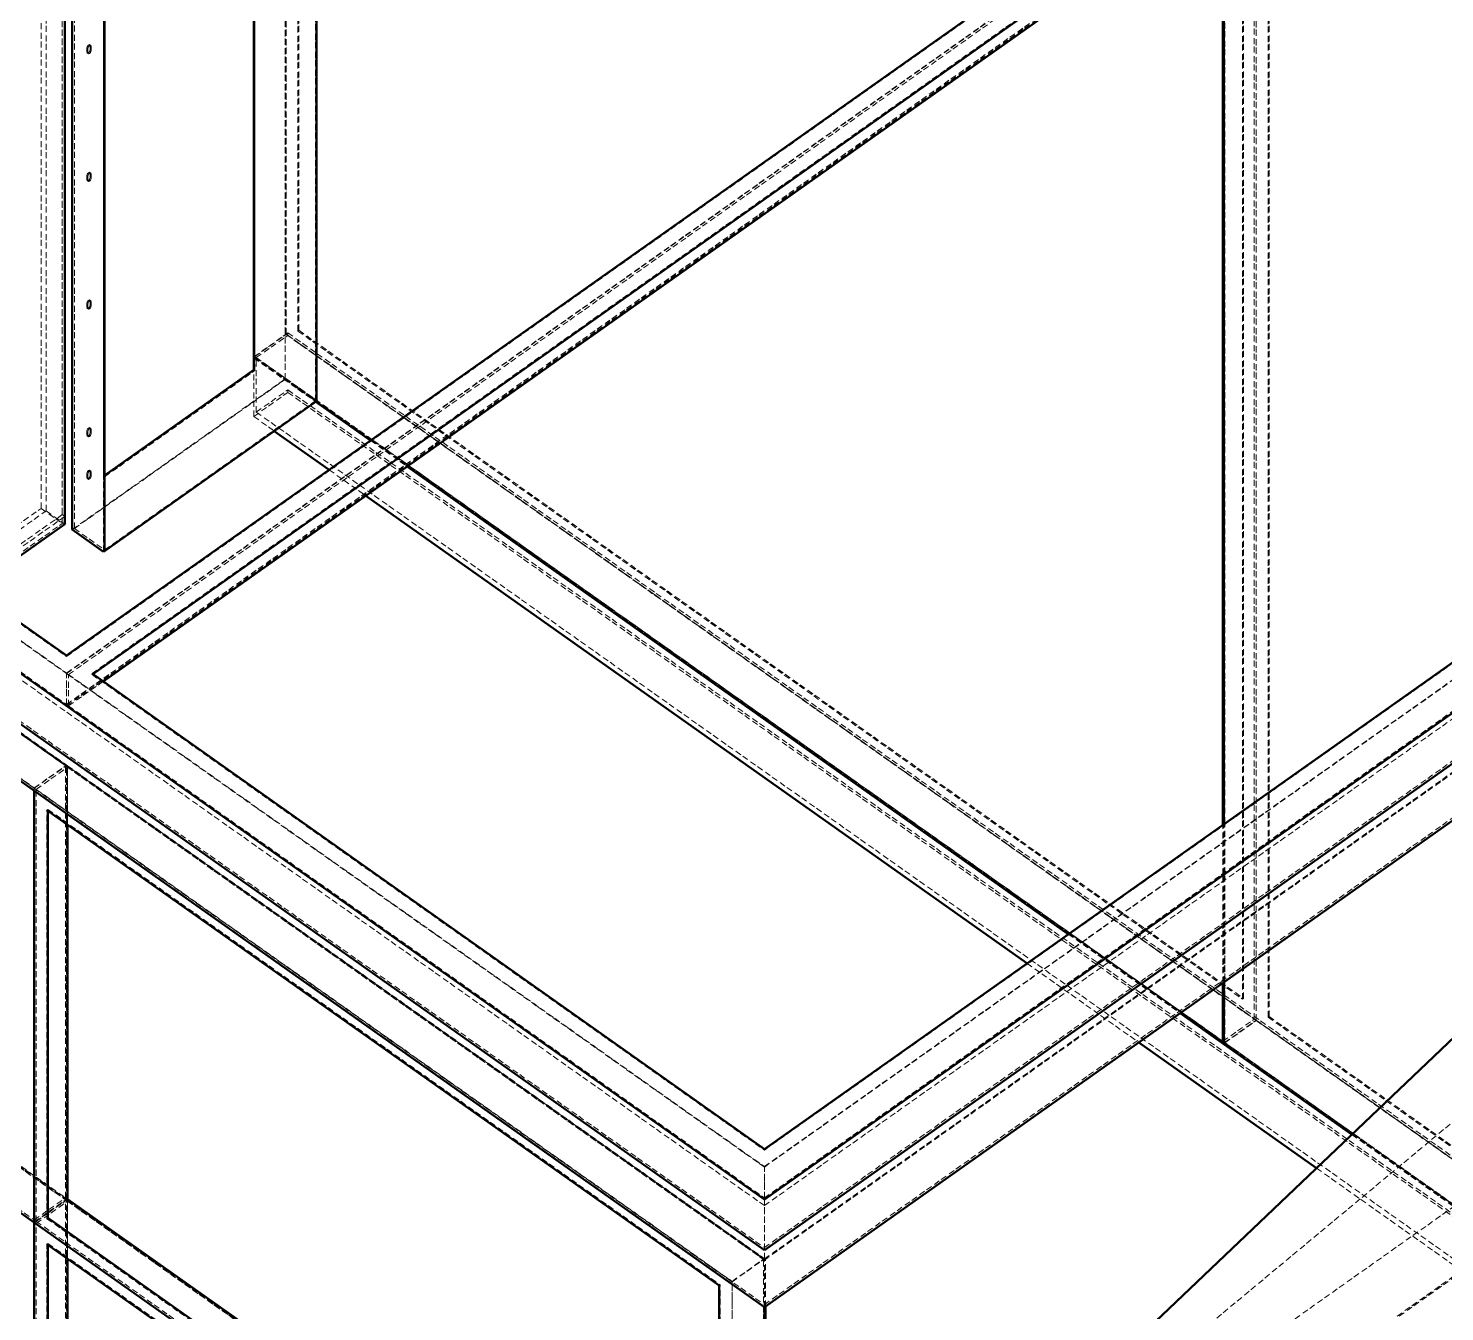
# Model space of a CAD drawing. Header units: millimetres. Extents: x 909 to 14018, y 345 to 10005.
# Drawn here: x 2345 to 3227, y 3002 to 3802 of the extents above; entities that cross this region are included whole.
import ezdxf

# ---------------------------------------------------------------- set-up
doc = ezdxf.new("R2010")
doc.units = ezdxf.units.MM
doc.linetypes.add('Hidden', pattern=[15, 5, -3, 5, -2])
for name, color, linetype, lineweight in [('Default', 7, 'Continuous', 50), ('Edges', 7, 'Hidden', 15), ('HiddenEdges', 2, 'Hidden', 15), ('HiddenSilhouettes', 2, 'Hidden', 15), ('HiddenWires', 7, 'Hidden', 15), ('Silhouettes', 7, 'Continuous', 50), ('Wires', 7, 'Hidden', 15)]:
    doc.layers.add(name, color=color, linetype=linetype, lineweight=lineweight)

# ---------------------------------------------------------------- blocks, each defined once
blk = doc.blocks.new('Isometric')
at = {"layer": 'Edges'}
for points in [[(-650.5382386916242, 311.6720462697353), (1039.446968344225, 1506.672209469849)], [(-629.3250352560274, 311.6720462697353), (1039.446968344225, 1491.672207421312)], [(-2319.310242291876, 1424.802147943079), (-70.71067811865487, -165.1980692018419)], [(-2319.310242291876, 1377.426000073702), (-70.71067811865487, -212.5742170712192)], [(-70.71067811865487, -98.32800972360928), (1619.274528917193, 1096.672153476504)], [(-70.71067811865532, -175.5742120181617), (1701.298915534833, 1077.425959102962)], [(-1456.639969244288, 881.6721241141413), (-650.5382386916242, 311.6720462697353)], [(-618.859855400229, 475.117008302524), (-494.1262208173607, 563.3170192035118)], [(-494.9747489885024, 563.9170193092959), (-494.1262208173607, 563.3170192035118)], [(-468.9532150912823, 555.9440267812497), (-443.7802142542387, 538.1440247556311)], [(-618.859855400229, 414.3440063463354), (-443.7802142542387, 538.1440247556311)], [(-443.7802142542387, 539.3440218677565), (-396.7774523452736, 506.1080456484228)], [(-366.9223275059198, 484.1487534830076), (182.4501083677364, 95.68372562744844)], [(-729.8578639273524, 382.7595008634453), (-654.0737725975569, 436.346953067195)], [(-650.538238691624, 311.6720462697353), (-70.71067811865487, -98.32800972360928)], [(275.9409664434907, 30.4242249300778), (310.2784901113555, 6.143925779438177)], [(-666.8016946589141, -141.2132531075708), (-665.9531659820107, -140.6132526441593)], [(-666.8016946589141, -141.2132531075708), (-108.1873375215418, -536.213307052378)]]:
    blk.add_lwpolyline(points, dxfattribs=at)
for points in [[(-443.7802142542387, 538.1440247556311, 0), (-443.7802142542387, 1569.802168842329, 0)], [(-468.9532150912823, 555.9440267812497, 0), (-468.9532150912823, 1552.00216681671, 0)], [(-494.1262208173607, 563.3170192035118, 0), (-494.1262208173607, 1534.202161334021, 0)], [(-619.7083835713704, 412.8954781852935, 0), (-619.7083835713704, 1445.402150327249, 0)], [(-654.0737725975569, 436.346953067195, 0), (-654.0737725975569, 1421.102147390089, 0)], [(-2266.984340484072, 1377.426000073702, 0), (-70.71067811865532, -175.5742120181617, 0)], [(-70.71067811865487, -165.1980692018419, 0), (1753.624817342637, 1124.802106972339, 0)], [(-70.71067811865487, -212.5742170712192, 0), (1753.624817342637, 1077.425959102962, 0)], [(311.9755118932221, 187.2720293043772, 0), (311.9755118932221, 964.202085015494, 0)], [(-618.859855400229, 449.9440103975726, 0), (-468.9532150912823, 555.9440267812497, 0)], [(-443.7802142542387, 538.4954938124979, 0), (-397.3774522052327, 505.6837816207935, 0)], [(-366.3223276459607, 484.5730175106369, 0), (183.0501082276955, 96.1079896550782, 0)], [(-671.7514421272206, 448.8469547743089, 0), (-654.0737725975569, 436.346953067195, 0)], [(-650.5382386916242, 284.8019922542676, 0), (-650.5382386916242, 311.6720462697353, 0)], [(-666.8016946589141, -141.2132531075708, 0), (-666.8016946589146, 198.1979636010587, 0)], [(-70.15902206773217, -535.7100206050327, 0), (696.0154677829883, 100.9636596326186, 0)], [(311.1269837220807, 4.695422056303869, 0), (311.1269837220807, 55.30449974859357, 0)], [(311.9755118932221, 4.943950005779243, 0), (311.9755118932221, 55.90449985437681, 0)], [(275.3409665835311, 29.99996090244849, 0), (417.9541687794849, -70.84281522904757, 0)], [(311.9755118932221, 4.943950005779243, 0), (418.4655318277942, -70.35587550227774, 0)], [(-70.71067811865487, -125.198063739077, 0), (-70.71067811865487, -98.32800972360928, 0)], [(-665.9531659820107, -136.5713235269563, 0), (-649.6897105204823, -125.0713223140392, 0)], [(-666.8016946589139, -1831.198229343574, 0), (-666.8016946589139, -162.4264887122717, 0)], [(-70.71067811865487, -167.3193892556947, 0), (-70.71067811865487, -165.1980692018419, 0)], [(-70.71067811865532, -175.5742120181617, 0), (-70.71067811865532, -167.3193892556951, 0)], [(-97.58073580374366, -554.3199088516726, 0), (-97.58073580374412, -195.6955345302586, 0)], [(-70.71067811865487, -214.6955371250724, 0), (-70.71067811865487, -212.5742170712192, 0)]]:
    blk.add_polyline3d(points, dxfattribs=at)
at = {"layer": 'HiddenEdges'}
for points in [[(-650.5382386916242, 325.8235548234252), (1018.233764908628, 1505.823715975002)], [(-650.538238691624, 284.8019922542676), (1039.446968344225, 1479.802155454381)], [(-2262.741699796953, 1375.304680019849), (-70.71067811865532, -174.6955316623071)], [(-70.71067811865532, -174.6955316623071), (1697.056274847714, 1075.304639049109)], [(-1454.942912902005, 880.8236306192939), (-650.5382041312087, 312.0235285485473)], [(-1435.426765808692, 880.8236306192939), (-650.5382386916242, 325.8235548234252)], [(-1454.942912902005, 854.8020700986735), (-650.5382041312087, 286.001968027927)], [(-633.7091107863757, 831.3911538482844), (-633.5196441807548, 832.2322336728416)], [(-633.7091107863757, 831.3911538482844), (-633.7090972993842, 827.8556299619408)], [(-633.7090972993842, 827.8556299619408), (-633.5196266476655, 827.2824992782862)], [(-633.5196441807548, 832.2322336728416), (-632.6711160096133, 831.6322335670579)], [(-633.0020080512866, 833.1158991937336), (-632.2949012701001, 833.8053644930656)], [(-633.0020080512866, 833.1158991937336), (-632.1534798801451, 832.5158990879504)], [(-632.6710984765241, 826.682499172503), (-632.1534583009588, 826.5308846472776)], [(-632.1534583009588, 826.5308846472776), (-631.4463501710729, 826.8414204381893)], [(-631.5877944889137, 834.1158993303034), (-630.7392663177723, 833.5158992245197)], [(-631.5877729097272, 828.1308848896297), (-630.7392447385857, 827.530884783846)], [(-631.070136780259, 829.0145504105217), (-630.2216086091175, 828.4145503047384)], [(-630.2216261422066, 833.3642846992939), (-630.0321554904881, 832.7911540156392)], [(-630.0321420034966, 829.2556301292952), (-630.0321554904881, 832.7911540156392)], [(-1456.639969244288, 804.4561086805957), (-650.5382386916242, 234.4560308361897)], [(-1455.791441073147, 803.856108574812), (-651.3867323023499, 235.0560065040659)], [(-1481.812970081332, 785.4561064434097), (-677.408261310535, 216.6560043726636)], [(-633.7091107863757, 725.3251511556482), (-633.5196441807548, 726.1662309802055)], [(-633.7091107863757, 725.3251511556482), (-633.7090972993842, 721.7896272693047)], [(-633.7090972993842, 721.7896272693047), (-633.5196266476655, 721.2164965856505)], [(-633.5196441807548, 726.1662309802055), (-632.6711160096133, 725.5662308744222)], [(-632.2949012701001, 727.7393618004289), (-631.4463730989587, 727.1393616946452)], [(-632.2948783422144, 721.3754178513364), (-631.4463501710729, 720.7754177455527)], [(-632.1534583009588, 720.464881954641), (-631.4463501710729, 720.7754177455527)], [(-631.5877944889137, 728.0498966376667), (-630.7392663177723, 727.449896531883)], [(-631.5877944889137, 728.0498966376667), (-631.0701543133482, 727.8982821124409)], [(-630.2216261422066, 727.2982820066577), (-630.0321554904881, 726.7251513230035)], [(-630.2216086091175, 722.3485476121023), (-630.0321420034966, 723.1896274366595)], [(-630.0321420034966, 723.1896274366595), (-630.0321554904881, 726.7251513230035)], [(-633.7091107863757, 619.2591484630116), (-633.5196441807548, 620.1002282875688)], [(-633.7091107863757, 619.2591484630116), (-633.7090972993842, 615.7236245766685)], [(-633.7090972993842, 615.7236245766685), (-633.5196266476655, 615.1504938930143)], [(-633.5196441807548, 620.1002282875688), (-632.6711160096133, 619.5002281817856)], [(-632.6710984765241, 614.5504937872302), (-632.1534583009588, 614.3988792620048)], [(-632.1534583009588, 614.3988792620048), (-631.4463501710729, 614.7094150529169)], [(-631.5877944889137, 621.9838939450306), (-630.7392663177723, 621.3838938392469)], [(-631.5877944889137, 621.9838939450306), (-631.0701543133482, 621.8322794198052)], [(-630.2216261422066, 621.2322793140211), (-630.0321554904881, 620.6591486303669)], [(-630.2216086091175, 616.2825449194665), (-630.0321420034966, 617.1236247440238)], [(-630.0321420034966, 617.1236247440238), (-630.0321554904881, 620.6591486303669)], [(-494.9747468305834, 574.6954999007094), (-468.1046891454948, 593.6955024955228)], [(-492.8534264870239, 574.0741800517103), (-466.6904755831217, 592.5741825782393)], [(-468.1046545850788, 593.3440547771229), (336.3000541857186, 24.54395270637633)], [(-458.3465810384218, 596.2021265784047), (326.5419460786457, 41.20205078253593)], [(-494.9747468305834, 573.8469718454508), (-494.126253219858, 574.4469475133264)], [(-494.126253219858, 574.4469475133264), (311.9754773328063, 4.446869668920954)], [(-494.1262186594422, 574.9440278501847), (-443.7802142542387, 539.3440218677565)], [(-492.8534264870239, 574.0741800517103), (2266.984340484071, -1377.426086462952)], [(-494.9747468305834, 525.1980297858431), (-466.6904755831217, 545.1980325172262)], [(-633.7091107863757, 513.1931403755798), (-633.5196441807548, 514.034220200137)], [(-633.7091107863757, 513.1931403755798), (-633.7090972993842, 509.6576164892363)], [(-633.7090972993842, 509.6576164892363), (-633.5196266476655, 509.0844858055821)], [(-633.0020080512866, 514.9178857210295), (-632.2949012701001, 515.6073564151566)], [(-632.2949012701001, 515.6073564151566), (-631.4463730989587, 515.0073563093733)], [(-632.2948783422144, 509.243412466064), (-631.4463501710729, 508.6434123602808)], [(-632.1534583009588, 508.3328765693686), (-631.4463501710729, 508.6434123602808)], [(-630.2216261422066, 515.1662820161805), (-630.0321554904881, 514.5931513325263)], [(-630.2216086091175, 510.216547621626), (-630.0321420034966, 511.0576274461832)], [(-630.0321420034966, 511.0576274461832), (-630.0321554904881, 514.5931513325263)], [(-396.7774523452736, 506.1080456484228), (-366.3223276459607, 484.5730175106369)], [(-397.3774522052327, 505.6837816207935), (-366.9223275059198, 484.1487534830076)], [(-633.7091107863757, 477.8378061447011), (-633.5196441807548, 478.6788859692583)], [(-633.7091107863757, 477.8378061447011), (-633.7090972993842, 474.3022822583575)], [(-633.7090972993842, 474.3022822583575), (-633.5196266476655, 473.7291515747033)], [(-633.0020080512866, 479.5625514901508), (-632.2949012701001, 480.2520221842778)], [(-633.0020080512866, 479.5625514901508), (-632.1534798801451, 478.9625513843675)], [(-633.0019864721003, 473.5775424442727), (-632.1534583009588, 472.9775423384895)], [(-632.6710984765241, 473.1291514689196), (-632.1534583009588, 472.9775423384895)], [(-630.2216261422066, 479.8109477853022), (-630.0321554904881, 479.2378171016476)], [(-630.2216086091175, 474.8612133907473), (-630.0321420034966, 475.7022932153045)], [(-630.0321420034966, 475.7022932153045), (-630.0321554904881, 479.2378171016476)], [(-644.0328562372727, 432.144008371954), (-618.859855400229, 449.9440103975726)], [(-1456.639969244288, 444.6802275808909), (-650.538238691624, -125.3198502635146)], [(-1455.791441073146, 443.2316994198495), (-651.3867323023492, -125.5684026508975)], [(-667.5088014401013, 446.7256347204561), (-651.9524522539971, 435.725633218196)], [(-1481.812970081332, 424.8316972884468), (-677.4082613105345, -143.9684047822998)], [(-648.8411823493414, 310.823552774888), (-70.71068671661214, -97.97649692721552)], [(-629.3250352560274, 310.823552774888), (-70.71067811865487, -84.17650116991945)], [(-648.8411823493414, 284.8019922542676), (-70.71068671661214, -123.9980574478359)], [(-651.3867323023494, -123.8713465403803), (-651.3867323023499, 235.0560065040659)], [(-650.538238691624, 234.4560308361897), (-70.71067811865487, -175.5440251571545)], [(-649.6897105204823, -125.56837821299), (-649.6897105204828, 235.0560309419729)], [(-649.6897105204828, 233.8560307304065), (-71.55921488775357, -174.9440189716966)], [(-677.4082963767128, 216.3045648945904), (-97.58073580374412, -193.6954910987538)], [(-677.4082613105347, -142.2713486717826), (-677.408261310535, 216.6560043726636)], [(-675.7112395286679, 215.4560285990042), (-97.58074389593867, -193.3440211030988)], [(-665.9531659820109, 198.7979640644699), (-107.3388088446382, -196.2020898803376)], [(183.0501082276955, 96.1079896550782), (275.9409664434907, 30.4242249300778)], [(337.997041407169, 23.69542465111726), (1144.098771959833, -546.3046531932882)], [(347.755149514242, 26.20204873399916), (348.6036431249677, 26.80202440187441)], [(311.1269837220807, 3.846894001044802), (311.9754773328063, 4.446869668920954)], [(311.9754773328063, 4.446869668920954), (1118.077207885471, -565.5532081754848)], [(418.4655318277942, -70.35587550227774), (1116.380220664019, -563.8561520649675)], [(-677.4082963767125, -144.3198528583284), (-650.5382386916237, -125.3198502635146)], [(-650.5382386916237, -126.1683783187732), (-649.6897105204823, -125.56837821299)], [(-650.5382386916233, -126.1683783187736), (-70.71067811865441, -536.1684343121178)], [(-675.7112395286676, -143.4713244454415), (-665.9531659820107, -136.5713235269563)], [(-675.7112395286674, -145.1683805559587), (-97.58074389593821, -553.9684302580624)], [(-97.58073580374412, -193.6954910987538), (-70.71067811865487, -174.6954885039404)], [(-70.71067811865487, -175.5440251571545), (-69.8621499475139, -174.9440250513717)], [(-108.1873375215418, -196.8020903437482), (-107.3388088446382, -196.2020898803376)], [(-97.58074389593821, -552.271374147545), (-97.58074389593867, -193.3440211030988)]]:
    blk.add_lwpolyline(points, dxfattribs=at)
for points in [[(-468.1046891454948, 593.6955024955228, 0), (-468.1046891454948, 2283.680444171115, 0)], [(-468.1046545850788, 593.3440547771229, 0), (-468.1046545850788, 2281.631974902608, 0)], [(-494.126253219858, 574.4469475133264, 0), (-494.126253219858, 2264.431923749329, 0)], [(-458.3465810384218, 596.2021265784047, 0), (-458.3465810384218, 2264.973867209707, 0)], [(-468.9532172829186, 556.2954973878377, 0), (-468.9532172829186, 1970.508832062575, 0)], [(-654.0737725975569, 443.6692893659838, 0), (-654.0737725975569, 1893.237992832012, 0)], [(-619.7083835713704, 475.7170084083073, 0), (-619.7083835713704, 1837.887342918949, 0)], [(327.3904396893713, 41.80202645041163, 0), (327.3904396893713, 1710.573767081714, 0)], [(337.997041407169, 23.69542465111726, 0), (337.997041407169, 1713.68036632671, 0)], [(337.9970759675853, 23.34397693271694, 0), (337.9970759675853, 1711.631897058203, 0)], [(347.755149514242, 26.20204873399916, 0), (347.755149514242, 1694.973789365302, 0)], [(-650.5382041312087, 312.0235285485473, 0), (1037.749981122774, 1505.823715975002, 0)], [(-650.5382041312087, 286.001968027927, 0), (1037.749981122774, 1479.802155454382, 0)], [(-70.71068671661214, -97.97649692721552, 0), (1617.57749853737, 1095.823690499239, 0)], [(-70.71067811865487, -84.17650116991945, 0), (1598.061325481597, 1095.823659981657, 0)], [(-70.71068671661214, -123.9980574478359, 0), (1617.57749853737, 1069.802129978619, 0)], [(-633.5196441807548, 832.2322336728416, 0), (-633.0020080512866, 833.1158991937336, 0)], [(-633.0019864721003, 827.13088475306, 0), (-632.1534583009588, 826.5308846472776, 0)], [(-632.2949012701001, 833.8053644930656, 0), (-631.5877944889137, 834.1158993303034, 0)], [(-631.5877944889137, 834.1158993303034, 0), (-631.0701543133482, 833.9642848050767, 0)], [(-631.4463501710729, 826.8414204381893, 0), (-630.7392447385857, 827.530884783846, 0)], [(-630.7392447385857, 827.530884783846, 0), (-630.2216086091175, 828.4145503047384, 0)], [(-630.2216086091175, 828.4145503047384, 0), (-630.0321420034966, 829.2556301292952, 0)], [(-1483.510026929377, 786.3046427389963, 0), (-677.408296376713, 216.3045648945908, 0)], [(-633.5196441807548, 726.1662309802055, 0), (-633.0020080512866, 727.0498965010975, 0)], [(-633.0020080512866, 727.0498965010975, 0), (-632.2949012701001, 727.7393618004289, 0)], [(-633.0019864721003, 721.0648820604238, 0), (-632.1534583009588, 720.464881954641, 0)], [(-632.6710984765241, 720.6164964798668, 0), (-632.1534583009588, 720.464881954641, 0)], [(-632.2949012701001, 727.7393618004289, 0), (-631.5877944889137, 728.0498966376667, 0)], [(-631.4463501710729, 720.7754177455527, 0), (-630.7392447385857, 721.4648820912103, 0)], [(-630.7392447385857, 721.4648820912103, 0), (-630.2216086091175, 722.3485476121023, 0)], [(-633.5196441807548, 620.1002282875688, 0), (-633.0020080512866, 620.9838938084613, 0)], [(-633.0020080512866, 620.9838938084613, 0), (-632.2949012701001, 621.6733591077927, 0)], [(-632.2949012701001, 621.6733591077927, 0), (-631.5877944889137, 621.9838939450306, 0)], [(-631.4463501710729, 614.7094150529169, 0), (-630.7392447385857, 615.3988901881658, 0)], [(-631.070136780259, 616.8825450252489, 0), (-630.2216086091175, 616.2825449194665, 0)], [(-630.7392447385857, 615.3988901881658, 0), (-630.2216086091175, 616.2825449194665, 0)], [(-494.1262186594422, 574.9440278501847, 0), (-468.1046545850788, 593.3440547771229, 0)], [(-468.1046891454948, 593.6955024955228, 0), (337.997041407169, 23.69542465111726, 0)], [(-466.6904755831217, 592.5741825782393, 0), (-466.6904755831217, 594.695502632092, 0)], [(-466.6904755831217, 592.5741825782393, 0), (2319.310242291876, -1377.426086462952, 0)], [(-458.3465810384218, 596.2021265784047, 0), (-457.4980874276966, 596.8021022462799, 0)], [(-494.9747468305834, 574.6954999007094, 0), (-443.7802142542387, 538.4954938124979, 0)], [(-492.8534264870239, 528.81935004455, 0), (-492.8534264870239, 574.0741800517103, 0)], [(-645.7299125795557, 431.2954803166958, 0), (-468.9532172829186, 556.2954973878377, 0)], [(-468.9532172829186, 556.2954973878377, 0), (-442.9316882747335, 537.8954952564354, 0)], [(-466.6904755831217, 545.1980325172262, 0), (-466.6904755831217, 547.3193525710785, 0)], [(-466.6904755831217, 545.1980325172262, 0), (2319.310242291876, -1424.802236523965, 0)], [(-633.5196441807548, 514.034220200137, 0), (-633.0020080512866, 514.9178857210295, 0)], [(-632.6710984765241, 508.4844856997984, 0), (-632.1534583009588, 508.3328765693686, 0)], [(-632.2949012701001, 515.6073564151566, 0), (-631.5877944889137, 515.9178912523944, 0)], [(-631.5877944889137, 515.9178912523944, 0), (-631.0701543133482, 515.7662821219642, 0)], [(-631.4463501710729, 508.6434123602808, 0), (-630.7392447385857, 509.3328821007335, 0)], [(-630.7392447385857, 509.3328821007335, 0), (-630.2216086091175, 510.216547621626, 0)], [(-633.5196441807548, 478.6788859692583, 0), (-633.0020080512866, 479.5625514901508, 0)], [(-632.2949012701001, 480.2520221842778, 0), (-631.5877944889137, 480.5625570215157, 0)], [(-632.1534583009588, 472.9775423384895, 0), (-631.4463501710729, 473.288078129402, 0)], [(-631.5877944889137, 480.5625570215157, 0), (-631.0701543133482, 480.4109478910855, 0)], [(-631.4463501710729, 473.288078129402, 0), (-630.7392447385857, 473.9775478698548, 0)], [(-631.070136780259, 475.46121349653, 0), (-630.2216086091175, 474.8612133907473, 0)], [(-630.7392447385857, 473.9775478698548, 0), (-630.2216086091175, 474.8612133907473, 0)], [(-2103.642674029979, -581.3308506173769, 0), (-654.0737725975569, 443.6692893659838, 0)], [(-1456.639969244288, 443.8316995256318, 0), (-650.5382386916237, -126.1683783187732, 0)], [(-1455.791441073147, 444.4316996314155, 0), (-649.6897105204828, -125.5683782129895, 0)], [(-654.0737725975569, 443.6692893659838, 0), (-651.9524522539971, 442.1692891611301, 0)], [(-650.5382386916242, 325.8235548234252, 0), (-650.5382386916242, 326.6720483182726, 0)], [(-650.5382041312087, 286.001968027927, 0), (-650.5382041312087, 312.0235285485473, 0)], [(-677.408261310535, 216.6560043726636, 0), (-651.3867323023499, 235.0560065040659, 0)], [(-650.5382386916237, -125.3198502635146, 0), (-650.538238691624, 235.3045674894038, 0)], [(311.9755118932221, 55.90449985437681, 0), (311.9755118932221, 187.2720293043772, 0)], [(182.4501083677364, 95.68372562744844, 0), (275.3409665835311, 29.99996090244849, 0)], [(311.1269837220807, 55.30449974859357, 0), (311.1269837220807, 84.83752972229786, 0)], [(347.755149514242, 26.20204873399916, 0), (1132.64367663131, -528.7980270618698, 0)], [(311.9755118932221, 4.943950005779243, 0), (337.9970759675853, 23.34397693271694, 0)], [(337.9970759675853, 23.34397693271694, 0), (1142.401784738383, -545.4561251380296, 0)], [(417.9541687794849, -70.84281522904757, 0), (1228.598032311626, -644.054666542921, 0)], [(-70.71067811865487, -84.17650116991945, 0), (-70.71067811865487, -83.32800767507206, 0)], [(-70.71068671661214, -123.9980574478359, 0), (-70.71068671661214, -97.97649692721552, 0)], [(-677.4082613105345, -143.9684047822998, 0), (-651.3867323023492, -125.5684026508975, 0)], [(-651.3867323023492, -1813.856322776384, 0), (-651.3867323023492, -125.5684026508975, 0)], [(-650.5382386916237, -125.3198502635146, 0), (-70.71067811865487, -535.3199062568592, 0)], [(-649.6897105204823, -125.56837821299, 0), (-69.86214994751344, -535.5684342063346, 0)], [(-649.6897105204821, -126.7683784245569, 0), (-71.55921488775266, -535.5684281266601, 0)], [(-70.71067811865532, -174.6955316623071, 0), (-70.71067811865532, -125.1980637390766, 0)], [(-70.71067811865532, -167.3193892556951, 0), (-70.71067811865532, -130.3193842026371, 0)], [(-677.4082613105345, -1832.256324907786, 0), (-677.4082613105345, -143.9684047822998, 0)], [(-665.9531659820104, -161.8264882488602, 0), (-107.3388088446377, -556.8265421936678, 0)], [(-97.58074389593867, -193.3440211030988, 0), (-71.55921488775357, -174.9440189716966, 0)], [(-71.55921488775311, -533.8713720161425, 0), (-71.55921488775357, -174.9440189716966, 0)], [(-107.3388088446382, -535.6133065889671, 0), (-107.3388088446382, -196.2020898803376, 0)], [(-97.58073580374412, -195.6955345302586, 0), (-97.58073580374412, -193.6954910987538, 0)]]:
    blk.add_polyline3d(points, dxfattribs=at)
at = {"layer": 'HiddenSilhouettes'}
for points in [[(-70.71067811865532, -130.3193842026371), (1701.298915534833, 1122.680786918486)], [(-633.5196266476655, 827.2824992782862), (-633.0019864721003, 827.13088475306)], [(-633.5196266476655, 827.2824992782862), (-632.6710984765241, 826.682499172503)], [(-633.0019864721003, 827.13088475306), (-632.2948783422144, 827.441420543973)], [(-632.8605826152343, 830.7911537425007), (-632.6711160096133, 831.6322335670579)], [(-632.8605691282428, 827.2556298561572), (-632.8605826152343, 830.7911537425007)], [(-632.8605691282428, 827.2556298561572), (-632.6710984765241, 826.682499172503)], [(-631.0701543133482, 833.9642848050767), (-630.8806836616295, 833.3911541214225)], [(-631.070136780259, 829.0145504105217), (-630.880670174638, 829.8556302350789)], [(-630.880670174638, 829.8556302350789), (-630.8806836616295, 833.3911541214225)], [(-633.5196266476655, 721.2164965856505), (-632.6710984765241, 720.6164964798668)], [(-633.5196266476655, 721.2164965856505), (-633.0019864721003, 721.0648820604238)], [(-632.8605826152343, 724.725151049865), (-632.6711160096133, 725.5662308744222)], [(-632.8605691282428, 721.189627163521), (-632.8605826152343, 724.725151049865)], [(-632.8605691282428, 721.189627163521), (-632.6710984765241, 720.6164964798668)], [(-632.2948783422144, 721.3754178513364), (-631.5877729097272, 722.0648821969935)], [(-632.1534798801451, 726.4498963953142), (-631.4463730989587, 727.1393616946452)], [(-631.0701543133482, 727.8982821124409), (-630.2216261422066, 727.2982820066577)], [(-631.070136780259, 722.9485477178855), (-630.880670174638, 723.7896275424428)], [(-630.880670174638, 723.7896275424428), (-630.8806836616295, 727.3251514287858)], [(-630.7392663177723, 727.449896531883), (-630.2216261422066, 727.2982820066577)], [(-633.5196266476655, 615.1504938930143), (-633.0019864721003, 614.998879367788)], [(-633.0019864721003, 614.998879367788), (-632.2948783422144, 615.3094151587002)], [(-632.8605826152343, 618.6591483572283), (-632.6711160096133, 619.5002281817856)], [(-632.8605691282428, 615.1236244708853), (-632.8605826152343, 618.6591483572283)], [(-632.6711160096133, 619.5002281817856), (-632.1534798801451, 620.3838937026785)], [(-632.1534798801451, 620.3838937026785), (-631.4463730989587, 621.073359002009)], [(-631.5877729097272, 615.998890293949), (-631.070136780259, 616.8825450252489)], [(-631.0701543133482, 621.8322794198052), (-630.2216261422066, 621.2322793140211)], [(-631.070136780259, 616.8825450252489), (-630.880670174638, 617.7236248498066)], [(-630.880670174638, 617.7236248498066), (-630.8806836616295, 621.2591487361501)], [(-494.9747468305834, 574.6954999007094), (-466.6904755831217, 594.695502632092)], [(-466.6904755831217, 594.695502632092), (2289.611757482041, -1354.304763541148)], [(-494.9747468305834, 525.1980297858431), (-477.9316802646154, 513.1467601990021)], [(-633.5196266476655, 509.0844858055821), (-633.0019864721003, 508.9328766751514)], [(-633.5196266476655, 509.0844858055821), (-632.6710984765241, 508.4844856997984)], [(-632.8605826152343, 512.5931402697965), (-632.6711160096133, 513.4342200943538)], [(-632.8605691282428, 509.057616383453), (-632.8605826152343, 512.5931402697965)], [(-632.8605691282428, 509.057616383453), (-632.6710984765241, 508.4844856997984)], [(-632.1534798801451, 514.3178856152463), (-631.4463730989587, 515.0073563093733)], [(-631.0701543133482, 515.7662821219642), (-630.2216261422066, 515.1662820161805)], [(-631.0701543133482, 515.7662821219642), (-630.8806836616295, 515.19315143831)], [(-631.070136780259, 510.8165477274092), (-630.880670174638, 511.6576275519665)], [(-630.880670174638, 511.6576275519665), (-630.8806836616295, 515.19315143831)], [(-630.7392663177723, 515.3178911466111), (-630.2216261422066, 515.1662820161805)], [(-397.9774520651918, 505.2595175931642), (-367.5223273658785, 483.7244894553783)], [(-633.5196266476655, 473.7291515747033), (-632.6710984765241, 473.1291514689196)], [(-633.5196266476655, 473.7291515747033), (-633.0019864721003, 473.5775424442727)], [(-632.8605826152343, 477.2378060389178), (-632.6711160096133, 478.0788858634751)], [(-632.8605691282428, 473.7022821525743), (-632.8605826152343, 477.2378060389178)], [(-632.8605691282428, 473.7022821525743), (-632.6710984765241, 473.1291514689196)], [(-632.1534798801451, 478.9625513843675), (-631.4463730989587, 479.6520220784946)], [(-631.0701543133482, 480.4109478910855), (-630.2216261422066, 479.8109477853022)], [(-631.0701543133482, 480.4109478910855), (-630.8806836616295, 479.8378172074313)], [(-631.070136780259, 475.46121349653), (-630.880670174638, 476.3022933210877)], [(-630.880670174638, 476.3022933210877), (-630.8806836616295, 479.8378172074313)], [(-619.7083835713704, 475.7170084083073), (-618.859855400229, 476.3170085140905)], [(-619.7083835713704, 475.7170084083073), (-618.859855400229, 475.117008302524)], [(-432.3774441951145, 480.9350465633602), (-401.9223194958017, 459.4000184255742)], [(-2085.965004500315, -556.2745022583833), (-667.5088014401013, 446.7256347204561)], [(-1481.812970081332, 426.5287533989635), (-677.4082963767125, -142.2713238762472)], [(-644.0328562372727, 432.144008371954), (-618.859855400229, 414.3440063463354)], [(-629.3250352560274, 310.823552774888), (-628.7250598339663, 311.2477995223117)], [(-648.8411823493414, 284.8019922542676), (-620.0831139923112, 305.1370201804866)], [(-677.4082963767128, 216.3045648945904), (-650.538238691624, 235.3045674894038)], [(-650.538238691624, 235.3045674894038), (-70.71067811865487, -174.6954885039404)], [(-650.538238691624, 234.4560308361897), (-649.6897105204828, 235.0560309419729)], [(-650.5382386916237, -126.1683783187732), (-650.538238691624, 234.4560308361897)], [(-666.8016946589146, 198.1979636010587), (-665.9531659820109, 198.7979640644699)], [(311.1269837220807, 4.695422056303869), (337.997041407169, 23.69542465111726)], [(348.6036431249677, 26.80202440187441), (1133.492170242035, -528.1980513939943)], [(-688.0148980945112, -97.97131858917419), (-651.3867323023494, -123.8713465403803)], [(-675.7112395286676, -143.4713244454415), (-97.58074389593821, -552.271374147545)], [(-666.8016946589139, -162.4264887122717), (-665.9531659820104, -161.8264882488602)], [(456.7202332837737, -222.2000932309061), (501.6922288830756, -190.4000858362492)]]:
    blk.add_lwpolyline(points, dxfattribs=at)
for points in [[(-457.4980874276966, 596.8021022462799, 0), (-457.4980874276966, 2265.573842877583, 0)], [(-667.5088014401013, 446.7256347204561, 0), (-667.5088014401013, 1865.181644063311, 0)], [(-644.0328562372727, 432.144008371954, 0), (-644.0328562372727, 1844.660321496586, 0)], [(326.5419460786457, 41.20205078253593, 0), (326.5419460786457, 1709.97379141384, 0)], [(336.3000541857186, 24.54395270637633, 0), (336.3000541857186, 1712.831872831862, 0)], [(348.6036431249677, 26.80202440187441, 0), (348.6036431249677, 1695.573765033177, 0)], [(-648.8411823493414, 310.823552774888, 0), (1039.447002904641, 1504.623740201343, 0)], [(-2266.984340484072, 1422.680827889226, 0), (-70.71067811865532, -130.3193842026371, 0)], [(-632.6711160096133, 831.6322335670579, 0), (-632.1534798801451, 832.5158990879504, 0)], [(-632.2948783422144, 827.441420543973, 0), (-631.5877729097272, 828.1308848896297, 0)], [(-632.1534798801451, 832.5158990879504, 0), (-631.4463730989587, 833.2053643872819, 0)], [(-631.5877729097272, 828.1308848896297, 0), (-631.070136780259, 829.0145504105217, 0)], [(-631.4463730989587, 833.2053643872819, 0), (-630.7392663177723, 833.5158992245197, 0)], [(-631.0701543133482, 833.9642848050767, 0), (-630.2216261422066, 833.3642846992939, 0)], [(-630.7392663177723, 833.5158992245197, 0), (-630.2216261422066, 833.3642846992939, 0)], [(-1456.639969244288, 805.3046453338097, 0), (-650.5382386916242, 235.3045674894042, 0)], [(-1455.791441073147, 805.0561087863789, 0), (-649.689710520483, 235.0560309419734, 0)], [(-633.0019864721003, 721.0648820604238, 0), (-632.2948783422144, 721.3754178513364, 0)], [(-632.6711160096133, 725.5662308744222, 0), (-632.1534798801451, 726.4498963953142, 0)], [(-631.5877729097272, 722.0648821969935, 0), (-631.070136780259, 722.9485477178855, 0)], [(-631.4463730989587, 727.1393616946452, 0), (-630.7392663177723, 727.449896531883, 0)], [(-631.0701543133482, 727.8982821124409, 0), (-630.8806836616295, 727.3251514287858, 0)], [(-633.5196266476655, 615.1504938930143, 0), (-632.6710984765241, 614.5504937872302, 0)], [(-632.8605691282428, 615.1236244708853, 0), (-632.6710984765241, 614.5504937872302, 0)], [(-632.2948783422144, 615.3094151587002, 0), (-631.5877729097272, 615.998890293949, 0)], [(-631.4463730989587, 621.073359002009, 0), (-630.7392663177723, 621.3838938392469, 0)], [(-631.0701543133482, 621.8322794198052, 0), (-630.8806836616295, 621.2591487361501, 0)], [(-630.7392663177723, 621.3838938392469, 0), (-630.2216261422066, 621.2322793140211, 0)], [(-457.4980874276966, 596.8021022462799, 0), (327.3904396893713, 41.80202645041163, 0)], [(-494.9747468305834, 525.1980297858431, 0), (-494.9747468305834, 574.6954999007094, 0)], [(-494.9747468305834, 573.8469718454508, 0), (-443.5316881346926, 537.4712312288061, 0)], [(-492.8534264870239, 528.81935004455, 0), (-466.6904755831217, 547.3193525710785, 0)], [(-466.6904755831217, 547.3193525710785, 0), (2287.31024948258, -1400.053501466532, 0)], [(-492.8534264870239, 528.81935004455, 0), (2266.984340484071, -1422.680916470113, 0)], [(-633.0019864721003, 508.9328766751514, 0), (-632.2948783422144, 509.243412466064, 0)], [(-632.6711160096133, 513.4342200943538, 0), (-632.1534798801451, 514.3178856152463, 0)], [(-632.2948783422144, 509.243412466064, 0), (-631.5877729097272, 509.9328822065168, 0)], [(-631.5877729097272, 509.9328822065168, 0), (-631.070136780259, 510.8165477274092, 0)], [(-631.4463730989587, 515.0073563093733, 0), (-630.7392663177723, 515.3178911466111, 0)], [(-633.0019864721003, 473.5775424442727, 0), (-632.2948783422144, 473.8880782351853, 0)], [(-632.6711160096133, 478.0788858634751, 0), (-632.1534798801451, 478.9625513843675, 0)], [(-632.2948783422144, 473.8880782351853, 0), (-631.5877729097272, 474.577547975638, 0)], [(-631.5877729097272, 474.577547975638, 0), (-631.070136780259, 475.46121349653, 0)], [(-631.4463730989587, 479.6520220784946, 0), (-630.7392663177723, 479.9625569157324, 0)], [(-630.7392663177723, 479.9625569157324, 0), (-630.2216261422066, 479.8109477853022, 0)], [(-2101.52135368642, -582.8308508222308, 0), (-651.9524522539971, 442.1692891611301, 0)], [(-648.8411823493414, 284.8019922542676, 0), (-648.8411823493414, 310.823552774888, 0)], [(-629.3250352560274, 310.823552774888, 0), (-629.3250352560274, 311.6720462697353, 0)], [(-675.7112395286679, 215.4560285990042, 0), (-649.6897105204828, 233.8560307304065, 0)], [(-649.6897105204828, 235.0560309419729, 0), (-69.8621499475139, -174.9440250513717, 0)], [(-649.6897105204828, 186.0979619247305, 0), (-649.6897105204828, 233.8560307304065, 0)], [(-677.4082963767128, 214.3045214630856, 0), (-677.4082963767128, 216.3045648945904, 0)], [(-675.7112395286676, -143.4713244454415, 0), (-675.7112395286679, 215.4560285990042, 0)], [(-665.9531659820109, 197.5979631376472, 0), (-665.9531659820109, 198.7979640644699, 0)], [(310.2784901113555, 54.70452408071787, 0), (310.2784901113555, 186.0720535307182, 0)], [(311.1269837220807, 55.30449974859357, 0), (311.1269837220807, 186.6720291985935, 0)], [(181.8501085077773, 95.25946159981913, 0), (274.740966723572, 29.57569687481919, 0)], [(311.9754773328063, 4.446869668920954, 0), (311.9754773328063, 84.83752972229786, 0)], [(147.4501163778546, 70.93499057001554, 0), (240.3409745936492, 5.251225845015597, 0)], [(326.5419460786457, 41.20205078253593, 0), (327.3904396893713, 41.80202645041163, 0)], [(310.2784901113555, 6.143925779438177, 0), (336.3000541857186, 24.54395270637633, 0)], [(417.4428057311766, -71.32975495581695, 0), (1117.228714274745, -566.1531838433602, 0)], [(388.1246574926813, -99.24763275292935, 0), (1228.598032311626, -693.5521366577873, 0)], [(-677.4082262443569, -142.2713238762472, 0), (-651.3867323023494, -123.8713465403803, 0)], [(-675.7112395286674, -145.1683805559587, 0), (-649.6897105204821, -126.7683784245569, 0)], [(-650.5382386916237, -1815.304826499518, 0), (-650.5382386916237, -125.3198848239258, 0)], [(-649.6897105204823, -169.6751923159245, 0), (-649.6897105204823, -125.56837821299, 0)], [(-649.6897105204821, -174.5264903886, 0), (-649.6897105204821, -126.7683784245569, 0)], [(-675.7112395286674, -1833.456300681445, 0), (-675.7112395286674, -145.1683805559587, 0)], [(-665.9531659820104, -163.0264891756829, 0), (-665.9531659820104, -161.8264882488602, 0)], [(-70.71067811865487, -214.6955371250724, 0), (-70.71067811865487, -174.6954885039404, 0)], [(-69.8621499475139, -214.0955370192892, 0), (-69.8621499475139, -174.9440250513717, 0)], [(455.0232136935433, -222.2001161190929, 0), (501.6922612518556, -189.200111612311, 0)]]:
    blk.add_polyline3d(points, dxfattribs=at)
at = {"layer": 'HiddenWires'}
blk.add_polyline3d([(-70.71067811865487, -536.1684343121176, 0), (1697.056274847714, 713.8317363992987, 0)], dxfattribs=at)
at = {"layer": 'Silhouettes'}
for points in [[(-650.5382386916242, 326.6720483182726), (1018.233764908628, 1506.672209469849)], [(-620.0831139923112, 305.1370201804866), (1039.447002904641, 1478.602179680722)], [(-2262.741699796953, 1424.802147943079), (-70.71067811865532, -125.1980637390766)], [(-2319.310242291876, 1422.680827889226), (-70.71067811865487, -167.3193892556947)], [(-2319.310242291876, 1375.304680019849), (-70.71067811865487, -214.6955371250724)], [(-70.71067811865532, -125.1980637390766), (1697.056274847714, 1124.802106972339)], [(-70.71067811865487, -83.32800767507206), (1598.061325481597, 1096.672153476504)], [(-70.71067811865487, -214.6955371250724), (1753.624817342637, 1075.304639049109)], [(-1435.426765808692, 881.6721241141413), (-650.5382386916242, 326.6720483182726)], [(-619.7083835713704, 412.8954781852935), (-442.9316882747335, 537.8954952564354)], [(-1483.510026929377, 425.6802249860775), (-677.4082963767128, -144.319852858328)], [(-629.3250352560274, 311.6720462697353), (-70.71067811865487, -83.32800767507206)], [(-650.538238691624, 284.8019922542676), (-607.7026851715787, 254.5126777477794)], [(-70.19933589808079, -535.6815144183247), (786.811232628656, 280.397186334962)], [(274.740966723572, 29.57569687481919), (311.1269837220807, 3.846894001044802)], [(240.3409745936492, 5.251225845015597), (388.1246574926813, -99.24763275292935)], [(-649.6897105204823, -125.0713223140392), (-108.1873375215418, -507.9713745825184)], [(-665.9531659820107, -140.6132526441593), (-108.1873375215418, -535.0133061255558)], [(-677.4082963767125, -144.3198528583284), (-97.58073580374366, -554.3199088516726)]]:
    blk.add_lwpolyline(points, dxfattribs=at)
for points in [[(-442.9316882747335, 537.8954952564354, 0), (-442.9316882747335, 1570.402167398391, 0)], [(-494.9747489885024, 563.9170193092959, 0), (-494.9747489885024, 1533.602161228237, 0)], [(-628.7250598339663, 311.2477995223117, 0), (1039.446968344225, 1490.823713926465, 0)], [(-618.859855400229, 414.3440063463354, 0), (-618.859855400229, 1446.002150433033, 0)], [(-645.7299125795557, 431.2954803166958, 0), (-645.7299125795557, 1427.002148195847, 0)], [(-651.9524522539971, 435.725633218196, 0), (-651.9524522539971, 1422.602147594943, 0)], [(-70.71067811865487, -167.3193892556947, 0), (1753.624817342637, 1122.680786918486, 0)], [(310.2784901113555, 186.0720535307182, 0), (310.2784901113555, 963.0021092418356, 0)], [(311.1269837220807, 186.6720291985935, 0), (311.1269837220807, 963.6020849097108, 0)], [(-618.859855400229, 476.3170085140905, 0), (-494.9747468305834, 563.9170208351752, 0)], [(-443.5316881346926, 537.4712312288061, 0), (-397.9774520651918, 505.2595175931642, 0)], [(-477.9316802646154, 513.1467601990021, 0), (-432.3774441951145, 480.9350465633602, 0)], [(-367.5223273658785, 483.7244894553783, 0), (181.8501085077773, 95.25946159981913, 0)], [(-401.9223194958017, 459.4000184255742, 0), (147.4501163778546, 70.93499057001554, 0)], [(-728.3578643370595, 381.6988408365187, 0), (-651.9524522539971, 435.725633218196, 0)], [(-645.7299125795557, 431.2954803166958, 0), (-619.7083835713704, 412.8954781852935, 0)], [(-677.4082963767125, -144.3198528583284, 0), (-677.4082963767128, 214.3045214630856, 0)], [(-666.8016946589146, 198.1979636010587, 0), (-108.1873375215418, -196.8020903437482, 0)], [(-665.9531659820107, -140.6132526441593, 0), (-665.9531659820109, 197.5979631376472, 0)], [(-649.6897105204823, -125.0713223140392, 0), (-649.6897105204828, 186.0979619247305, 0)], [(310.2784901113555, 6.143925779438177, 0), (310.2784901113555, 54.70452408071787, 0)], [(311.1269837220807, 3.846894001044802, 0), (311.1269837220807, 55.30449974859357, 0)], [(311.1269837220807, 4.695422056303869, 0), (317.7673750044437, -4.429044247444835e-05, 0)], [(311.1269837220807, 3.846894001044802, 0), (417.4428057311766, -71.32975495581695, 0)], [(-677.4082963767123, -1834.304829094332, 0), (-677.4082963767123, -144.3198874187397, 0)], [(-666.8016946589139, -162.4264887122717, 0), (-108.1873375215414, -557.4265426570789, 0)], [(-665.9531659820104, -1830.598228880163, 0), (-665.9531659820104, -163.0264891756829, 0)], [(-649.6897105204821, -1815.056298550043, 0), (-649.6897105204821, -174.5264903886, 0)], [(-108.1873375215418, -536.213307052378, 0), (-108.1873375215418, -196.8020903437482, 0)], [(-70.71067811865487, -535.3199062568592, 0), (-70.71067811865487, -214.6955371250724, 0)], [(-69.86214994751344, -535.3604328791271, 0), (-69.8621499475139, -214.0955370192892, 0)]]:
    blk.add_polyline3d(points, dxfattribs=at)
for points in [[(-618.859855400229, 475.117008302524, 0)], [(-651.9524522539971, 442.1692891611301, 0)]]:
    blk.add_polyline3d(points, close=True, dxfattribs=at)
at = {"layer": 'Wires'}
for points in [[(-671.7514421272206, 448.8469547743089, 0), (-671.7514421272206, 1408.602145682975, 0)], [(-747.5355334570156, 395.2595025705591, 0), (-671.7514421272206, 448.8469547743089, 0)]]:
    blk.add_polyline3d(points, dxfattribs=at)

msp = doc.modelspace()

# ---------------------------------------------------------------- block references
at = {"layer": 'Default', "xscale": 0.75, "yscale": 0.75, "zscale": 0.75}
msp.add_blockref('Isometric', (2856.5, 3166), dxfattribs=at)

doc.saveas('drawing.dxf')
